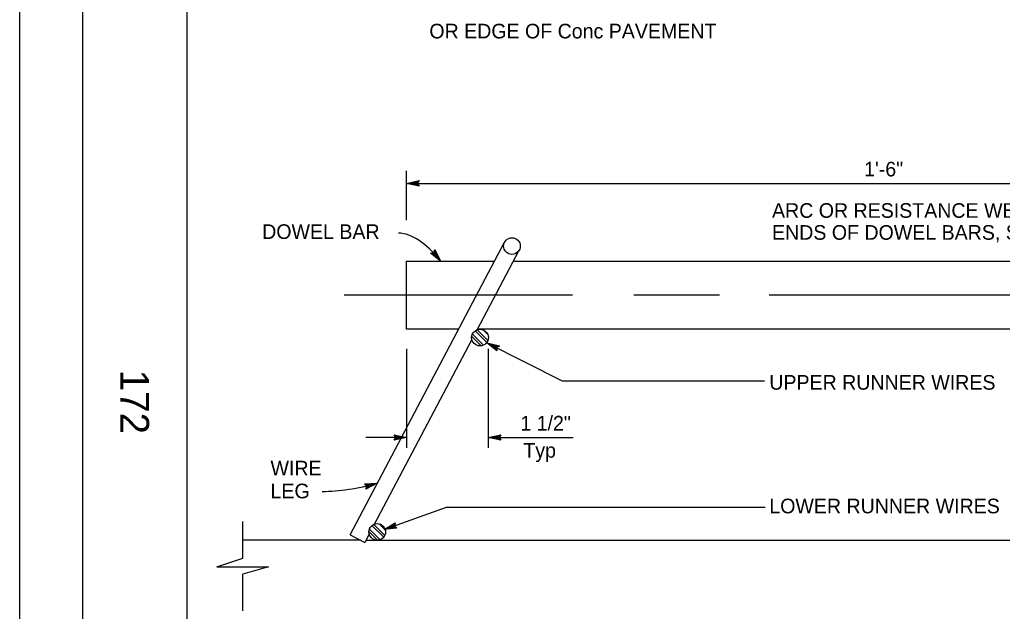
# Model space of a CAD drawing. Extents: x -893 to 867, y -474 to 712.
# Drawn here: x -893.5 to -423.4, y 22 to 305 of the extents above; entities that cross this region are included whole.
import ezdxf

# ---------------------------------------------------------------- set-up
doc = ezdxf.new("R2010")
doc.units = 0
for name, color, linetype in [('10 Sheet Format', 7, 'Continuous'), ('56 Stage 3 Anno', 7, 'Continuous'), ('57 Undefined', 7, 'Continuous'), ('60 Nongeo Data', 7, 'Continuous')]:
    doc.layers.add(name, color=color, linetype=linetype)

msp = doc.modelspace()

# ---------------------------------------------------------------- linework, layer by layer
at = {"layer": '10 Sheet Format'}
for p, q in [((-863.46, 668.96), (-863.46, -431.04)), ((-813.45, 643.96), (-813.45, -406.04))]:
    msp.add_line(p, q, dxfattribs=at)
for points in [[(-893.46, -474.04), (866.54, -474.04), (866.54, 711.96), (-893.46, 711.96)], [(-863.46, -431.04), (836.54, -431.04), (836.54, 668.96), (-863.46, 668.96)]]:
    msp.add_lwpolyline(points, close=True, dxfattribs=at)
at = {"layer": '56 Stage 3 Anno'}
for p, q in [((-708.33, 209.07), (-708.33, 232.75)), ((-708.33, 226.75), (-702.33, 228.08)), ((-708.33, 226.75), (-239.39, 226.75)), ((-702.33, 225.41), (-708.33, 226.75)), ((-708.33, 226.75), (-708.33, 226.75)), ((-702.54, 225.77), (-706.95, 226.75)), ((-706.94, 226.76), (-702.56, 227.72)), ((-705.56, 226.75), (-702.74, 227.38)), ((-702.78, 226.13), (-705.56, 226.75)), ((-704.18, 226.75), (-702.97, 227.02)), ((-702.95, 226.48), (-704.18, 226.75)), ((-702.33, 228.08), (-703.13, 226.75)), ((-703.13, 226.75), (-702.33, 225.41)), ((-702.33, 228.08), (-702.33, 228.08)), ((-702.33, 225.41), (-702.33, 225.41)), ((-696.85, 193.37), (-695.32, 193.57)), ((-692.07, 189.51), (-696.85, 193.37)), ((-696.85, 193.37), (-696.85, 193.37)), ((-692.94, 190.6), (-696.43, 193.41)), ((-693.79, 191.67), (-696.05, 193.48)), ((-694.65, 192.75), (-695.62, 193.53)), ((-695.32, 193.57), (-694.77, 195.03)), ((-695.21, 193.88), (-694.65, 192.75)), ((-695.05, 194.23), (-693.79, 191.67)), ((-694.91, 194.64), (-692.93, 190.59)), ((-694.77, 195.03), (-694.77, 195.03)), ((-694.77, 195.03), (-692.07, 189.51)), ((-692.07, 189.51), (-692.07, 189.51)), ((-629.06, 173.23), (-738.19, 173.23)), ((-558.68, 173.23), (-599.58, 173.23)), ((-419.83, 173.23), (-534.9, 173.23)), ((-669.9, 150.52), (-633.93, 132.2)), ((-669.9, 150.52), (-669.9, 150.52)), ((-708.33, 147.51), (-708.33, 100.28)), ((-669.28, 147.63), (-669.28, 100.28)), ((-665.17, 146.6), (-665.17, 146.6)), ((-663.95, 148.98), (-663.95, 148.98)), ((-633.93, 132.2), (-537.2, 132.2)), ((-708.33, 105.16), (-727.87, 105.16)), ((-713.53, 105.16), (-714.33, 106.5)), ((-714.33, 106.5), (-714.33, 106.5)), ((-714.33, 106.5), (-708.33, 105.16)), ((-708.33, 105.16), (-714.33, 103.83)), ((-714.33, 103.83), (-713.53, 105.16)), ((-714.33, 103.83), (-714.33, 103.83)), ((-714.11, 106.15), (-709.71, 105.16)), ((-709.72, 105.16), (-714.09, 104.19)), ((-711.09, 105.17), (-713.92, 104.54)), ((-713.88, 105.79), (-711.09, 105.17)), ((-713.7, 105.44), (-712.47, 105.17)), ((-712.47, 105.17), (-713.68, 104.9)), ((-708.33, 105.16), (-708.33, 105.16)), ((-669.28, 105.16), (-663.28, 106.49)), ((-669.28, 105.16), (-628.65, 105.16)), ((-663.28, 103.82), (-669.28, 105.16)), ((-669.28, 105.16), (-669.28, 105.16)), ((-663.49, 104.18), (-667.9, 105.16)), ((-667.88, 105.17), (-663.51, 106.13)), ((-666.51, 105.16), (-663.69, 105.79)), ((-663.73, 104.54), (-666.51, 105.16)), ((-665.13, 105.16), (-663.92, 105.43)), ((-663.9, 104.89), (-665.13, 105.16)), ((-663.28, 106.49), (-664.08, 105.16)), ((-664.08, 105.16), (-663.28, 103.82)), ((-663.28, 106.49), (-663.28, 106.49)), ((-663.28, 103.82), (-663.28, 103.82)), ((-728.54, 83.01), (-722.4, 83.3)), ((-727.41, 81.93), (-728.54, 83.01)), ((-728.54, 83.01), (-728.54, 83.01)), ((-728.23, 82.72), (-723.73, 82.93)), ((-727.91, 82.44), (-725.06, 82.57)), ((-722.4, 83.3), (-727.83, 80.43)), ((-727.83, 80.43), (-727.41, 81.93)), ((-727.83, 80.43), (-727.83, 80.43)), ((-723.74, 82.93), (-727.7, 80.84)), ((-727.65, 82.15), (-726.4, 82.21)), ((-725.06, 82.57), (-727.62, 81.22)), ((-726.4, 82.21), (-727.49, 81.63)), ((-722.4, 83.3), (-722.4, 83.3)), ((-719.1, 61.1), (-689.29, 71.81)), ((-689.29, 71.81), (-536.78, 71.81)), ((-713.9, 64.38), (-713.9, 64.38)), ((-713, 61.87), (-713, 61.87)), ((-719.1, 61.1), (-719.1, 61.1))]:
    msp.add_line(p, q, dxfattribs=at)
for points in [[(-665.17, 146.6), (-669.9, 150.52), (-663.95, 148.98), (-664.3, 148.76), (-668.66, 149.89), (-665.19, 147.02), (-665.22, 147.43), (-667.44, 149.27), (-664.66, 148.55), (-665.01, 148.33), (-666.21, 148.64), (-665.25, 147.84), (-665.27, 148.16), (-663.95, 148.98), (-665.27, 148.16)], [(-713, 61.87), (-719.1, 61.1), (-713.9, 64.38), (-713.98, 63.97), (-717.79, 61.57), (-713.32, 62.13), (-713.64, 62.39), (-716.5, 62.03), (-714.06, 63.57), (-714.15, 63.16), (-715.2, 62.5), (-713.96, 62.65), (-714.21, 62.86), (-713.9, 64.38), (-714.21, 62.86)]]:
    msp.add_lwpolyline(points, close=True, dxfattribs=at)
for centre, major_axis, ratio, start_param, end_param in [((-696.05, 89.63), (19.03, -113.17), 0.341647, 2.591507, 3.069455), ((-719.26, 112.06), (56.49, 21.5), 0.43675, 4.00739, 4.492967)]:
    msp.add_ellipse(centre, major_axis=major_axis, ratio=ratio, start_param=start_param, end_param=end_param, dxfattribs=at)
at = {"layer": '60 Nongeo Data'}
for p, q in [((-735.41, 58.68), (-661.46, 198.62)), ((-674.59, 156.71), (-654.45, 194.82)), ((-708.33, 156.95), (-708.33, 189.51)), ((-708.33, 189.51), (-666.27, 189.51)), ((-657.26, 189.51), (-473.86, 189.51)), ((-473.86, 189.51), (-473.86, 189.51)), ((-473.86, 189.51), (-473.86, 189.51)), ((-473.86, 189.51), (-290.47, 189.51)), ((-683.48, 156.95), (-708.33, 156.95)), ((-670.02, 150.6), (-675.6, 156.17)), ((-669.52, 151.53), (-674.67, 156.68)), ((-473.86, 156.95), (-674.46, 156.95)), ((-669.53, 154.43), (-671.77, 156.67)), ((-273.26, 156.95), (-473.86, 156.95)), ((-723.72, 63.73), (-677.09, 151.96)), ((-672.75, 149.01), (-677.19, 153.45)), ((-671.62, 149.32), (-676.88, 154.58)), ((-786.76, 47.39), (-786.76, 64.91)), ((-721.01, 56.24), (-726.12, 61.34)), ((-719.32, 57.42), (-724.93, 63.03)), ((-718.76, 58.3), (-724.05, 63.59)), ((-718.49, 60.91), (-721.44, 63.86)), ((-735.41, 58.68), (-728.36, 54.95)), ((-726.23, 58.98), (-728.36, 54.95)), ((-722.22, 56), (-726.35, 60.14)), ((-730.33, 56), (-786.76, 56)), ((-727.81, 56), (-219.92, 56)), ((-799.14, 43.37), (-786.76, 47.39)), ((-799.14, 43.37), (-774.42, 43.37)), ((-774.42, 43.37), (-786.76, 39.8)), ((-786.76, 22.28), (-786.76, 39.8))]:
    msp.add_line(p, q, dxfattribs=at)
for centre in [(-657.94, 196.75), (-673.24, 152.96), (-722.37, 59.98)]:
    msp.add_circle(centre, 3.99, dxfattribs=at)

# ---------------------------------------------------------------- texts
at = {"layer": '10 Sheet Format'}
msp.add_text('172', height=13.779, rotation=270, dxfattribs=at).set_placement((-845.33, 137.58))
at = {"layer": '57 Undefined'}
for s, p in [('OR EDGE OF Conc PAVEMENT', (-697.47, 296.08)), ('1\'-6"', (-489.47, 230.07)), ('ARC OR RESISTANCE WELD ALTERNATE', (-533.55, 210.26)), ('DOWEL BAR', (-777.44, 200.15)), ('ENDS OF DOWEL BARS, SEE NOTE 4', (-533.55, 199.76)), ('UPPER RUNNER WIRES', (-534.84, 128.03)), ('1 1/2"', (-653.94, 108.51)), ('Typ', (-652.5, 95.51)), ('WIRE', (-773.45, 87.02)), ('LEG', (-773.45, 76.08)), ('LOWER RUNNER WIRES', (-534.84, 68.9))]:
    msp.add_text(s, height=7, dxfattribs=at).set_placement(p)

doc.saveas('drawing.dxf')
